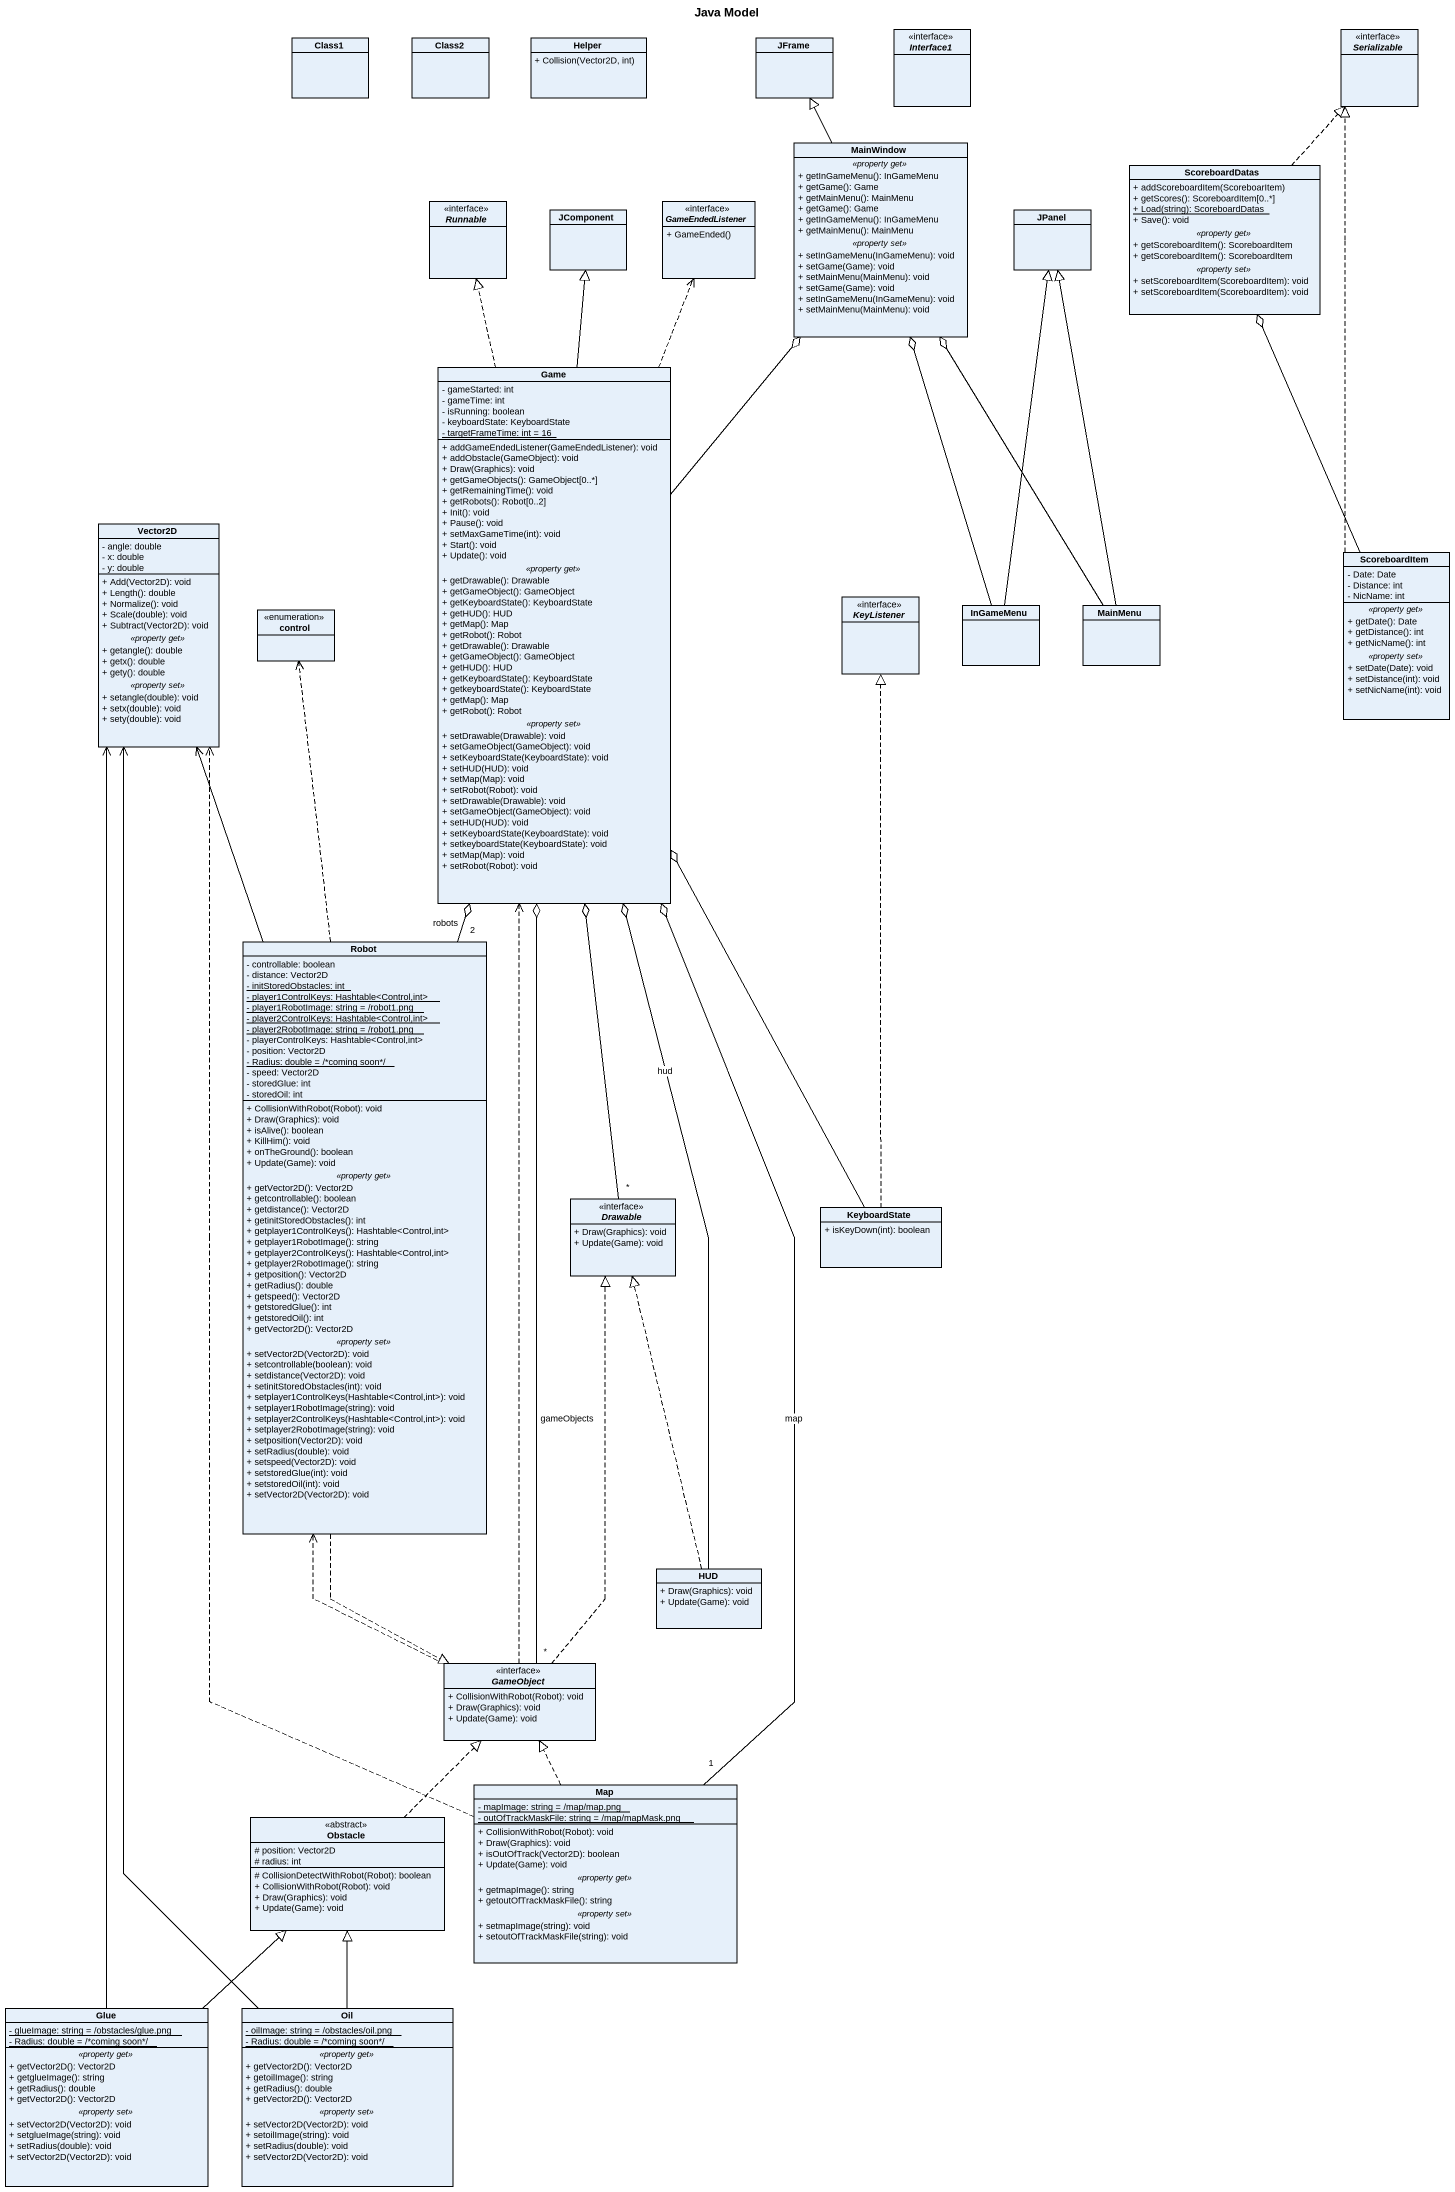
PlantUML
@startuml
title Java Model
hide circle
hide empty members
skinparam classAttributeIconSize 0
class Class1
class Class2
class Helper {
  + Collision(Vector2D, int)
}
class JFrame
interface Interface1
interface Serializable
class MainWindow {
  .. <<property get>> ..
  + getInGameMenu(): InGameMenu
  + getGame(): Game
  + getMainMenu(): MainMenu
  + getGame(): Game
  + getInGameMenu(): InGameMenu
  + getMainMenu(): MainMenu
  .. <<property set>> ..
  + setInGameMenu(InGameMenu): void
  + setGame(Game): void
  + setMainMenu(MainMenu): void
  + setGame(Game): void
  + setInGameMenu(InGameMenu): void
  + setMainMenu(MainMenu): void
}
class ScoreboardDatas {
  + addScoreboardItem(ScoreboarItem)
  + getScores(): ScoreboardItem[0..*]
  {static} + Load(string): ScoreboardDatas
  + Save(): void
  .. <<property get>> ..
  + getScoreboardItem(): ScoreboardItem
  + getScoreboardItem(): ScoreboardItem
  .. <<property set>> ..
  + setScoreboardItem(ScoreboardItem): void
  + setScoreboardItem(ScoreboardItem): void
}
interface Runnable
class JComponent
interface GameEndedListener {
  + GameEnded()
}
class JPanel
class Game {
  - gameStarted: int
  - gameTime: int
  - isRunning: boolean
  - keyboardState: KeyboardState
  {static} - targetFrameTime: int = 16
  --
  + addGameEndedListener(GameEndedListener): void
  + addObstacle(GameObject): void
  + Draw(Graphics): void
  + getGameObjects(): GameObject[0..*]
  + getRemainingTime(): void
  + getRobots(): Robot[0..2]
  + Init(): void
  + Pause(): void
  + setMaxGameTime(int): void
  + Start(): void
  + Update(): void
  .. <<property get>> ..
  + getDrawable(): Drawable
  + getGameObject(): GameObject
  + getKeyboardState(): KeyboardState
  + getHUD(): HUD
  + getMap(): Map
  + getRobot(): Robot
  + getDrawable(): Drawable
  + getGameObject(): GameObject
  + getHUD(): HUD
  + getKeyboardState(): KeyboardState
  + getkeyboardState(): KeyboardState
  + getMap(): Map
  + getRobot(): Robot
  .. <<property set>> ..
  + setDrawable(Drawable): void
  + setGameObject(GameObject): void
  + setKeyboardState(KeyboardState): void
  + setHUD(HUD): void
  + setMap(Map): void
  + setRobot(Robot): void
  + setDrawable(Drawable): void
  + setGameObject(GameObject): void
  + setHUD(HUD): void
  + setKeyboardState(KeyboardState): void
  + setkeyboardState(KeyboardState): void
  + setMap(Map): void
  + setRobot(Robot): void
}
class Vector2D {
  - angle: double
  - x: double
  - y: double
  --
  + Add(Vector2D): void
  + Length(): double
  + Normalize(): void
  + Scale(double): void
  + Subtract(Vector2D): void
  .. <<property get>> ..
  + getangle(): double
  + getx(): double
  + gety(): double
  .. <<property set>> ..
  + setangle(double): void
  + setx(double): void
  + sety(double): void
}
class ScoreboardItem {
  - Date: Date
  - Distance: int
  - NicName: int
  .. <<property get>> ..
  + getDate(): Date
  + getDistance(): int
  + getNicName(): int
  .. <<property set>> ..
  + setDate(Date): void
  + setDistance(int): void
  + setNicName(int): void
}
interface KeyListener
enum "control" as control_
class InGameMenu
class MainMenu
class Robot {
  - controllable: boolean
  - distance: Vector2D
  {static} - initStoredObstacles: int
  {static} - player1ControlKeys: Hashtable<Control,int>
  {static} - player1RobotImage: string = /robot1.png
  {static} - player2ControlKeys: Hashtable<Control,int>
  {static} - player2RobotImage: string = /robot1.png
  - playerControlKeys: Hashtable<Control,int>
  - position: Vector2D
  {static} - Radius: double = /*coming soon*/
  - speed: Vector2D
  - storedGlue: int
  - storedOil: int
  --
  + CollisionWithRobot(Robot): void
  + Draw(Graphics): void
  + isAlive(): boolean
  + KillHim(): void
  + onTheGround(): boolean
  + Update(Game): void
  .. <<property get>> ..
  + getVector2D(): Vector2D
  + getcontrollable(): boolean
  + getdistance(): Vector2D
  + getinitStoredObstacles(): int
  + getplayer1ControlKeys(): Hashtable<Control,int>
  + getplayer1RobotImage(): string
  + getplayer2ControlKeys(): Hashtable<Control,int>
  + getplayer2RobotImage(): string
  + getposition(): Vector2D
  + getRadius(): double
  + getspeed(): Vector2D
  + getstoredGlue(): int
  + getstoredOil(): int
  + getVector2D(): Vector2D
  .. <<property set>> ..
  + setVector2D(Vector2D): void
  + setcontrollable(boolean): void
  + setdistance(Vector2D): void
  + setinitStoredObstacles(int): void
  + setplayer1ControlKeys(Hashtable<Control,int>): void
  + setplayer1RobotImage(string): void
  + setplayer2ControlKeys(Hashtable<Control,int>): void
  + setplayer2RobotImage(string): void
  + setposition(Vector2D): void
  + setRadius(double): void
  + setspeed(Vector2D): void
  + setstoredGlue(int): void
  + setstoredOil(int): void
  + setVector2D(Vector2D): void
}
interface Drawable {
  + Draw(Graphics): void
  + Update(Game): void
}
class KeyboardState {
  + isKeyDown(int): boolean
}
class HUD {
  + Draw(Graphics): void
  + Update(Game): void
}
interface GameObject {
  + CollisionWithRobot(Robot): void
  + Draw(Graphics): void
  + Update(Game): void
}
class "Map" as Map_ {
  {static} - mapImage: string = /map/map.png
  {static} - outOfTrackMaskFile: string = /map/mapMask.png
  --
  + CollisionWithRobot(Robot): void
  + Draw(Graphics): void
  + isOutOfTrack(Vector2D): boolean
  + Update(Game): void
  .. <<property get>> ..
  + getmapImage(): string
  + getoutOfTrackMaskFile(): string
  .. <<property set>> ..
  + setmapImage(string): void
  + setoutOfTrackMaskFile(string): void
}
class Obstacle <<abstract>> {
  # position: Vector2D
  # radius: int
  # CollisionDetectWithRobot(Robot): boolean
  + CollisionWithRobot(Robot): void
  + Draw(Graphics): void
  + Update(Game): void
}
class Glue {
  {static} - glueImage: string = /obstacles/glue.png
  {static} - Radius: double = /*coming soon*/
  .. <<property get>> ..
  + getVector2D(): Vector2D
  + getglueImage(): string
  + getRadius(): double
  + getVector2D(): Vector2D
  .. <<property set>> ..
  + setVector2D(Vector2D): void
  + setglueImage(string): void
  + setRadius(double): void
  + setVector2D(Vector2D): void
}
class Oil {
  {static} - oilImage: string = /obstacles/oil.png
  {static} - Radius: double = /*coming soon*/
  .. <<property get>> ..
  + getVector2D(): Vector2D
  + getoilImage(): string
  + getRadius(): double
  + getVector2D(): Vector2D
  .. <<property set>> ..
  + setVector2D(Vector2D): void
  + setoilImage(string): void
  + setRadius(double): void
  + setVector2D(Vector2D): void
}
MainWindow -up-|> JFrame
ScoreboardDatas .up.|> Serializable
Game -up-o MainWindow
Game .up.|> Runnable
Game -up-|> JComponent
Game .up.> GameEndedListener
ScoreboardItem .up.|> Serializable
ScoreboardItem -up-o ScoreboardDatas
InGameMenu -up-o MainWindow
InGameMenu -up-|> JPanel
MainMenu -up-o MainWindow
MainMenu -up-|> JPanel
Robot "2" -up-o Game : robots
Robot -up-> Vector2D
Robot .up.> control_
Robot ..|> GameObject
Drawable "*" -up-o Game
KeyboardState -up-o Game
KeyboardState .up.|> KeyListener
HUD -up-o Game : hud
HUD .up.|> Drawable
GameObject "*" -up-o Game : gameObjects
GameObject .up.> Game
GameObject .up.> Robot
GameObject .up.|> Drawable
Map_ "1" -up-o Game : map
Map_ .up.> Vector2D
Map_ .up.|> GameObject
Obstacle .up.|> GameObject
Glue -up-> Vector2D
Glue -up-|> Obstacle
Oil -up-> Vector2D
Oil -up-|> Obstacle
@enduml
